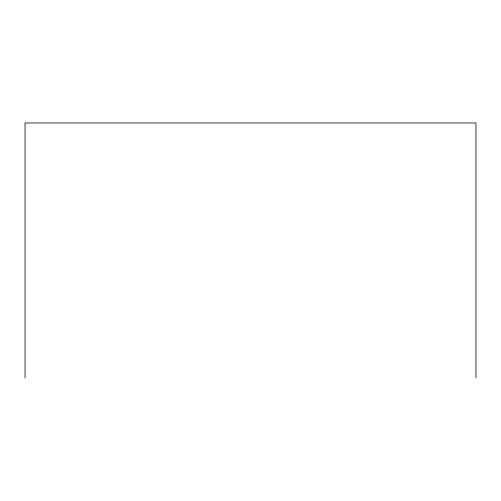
<?xml version="1.0" encoding="UTF-8"?>
<svg xmlns="http://www.w3.org/2000/svg" width="501" height="501" viewBox="0 0 501 501"><rect width="100%" height="100%" fill="white"/><g stroke="black" fill="none" stroke-linecap="round" stroke-linejoin="round"><path stroke-width="0.75" d="M475.95 378.03L475.95 122.97L25.05 122.97L25.05 378.03"/></g></svg>
